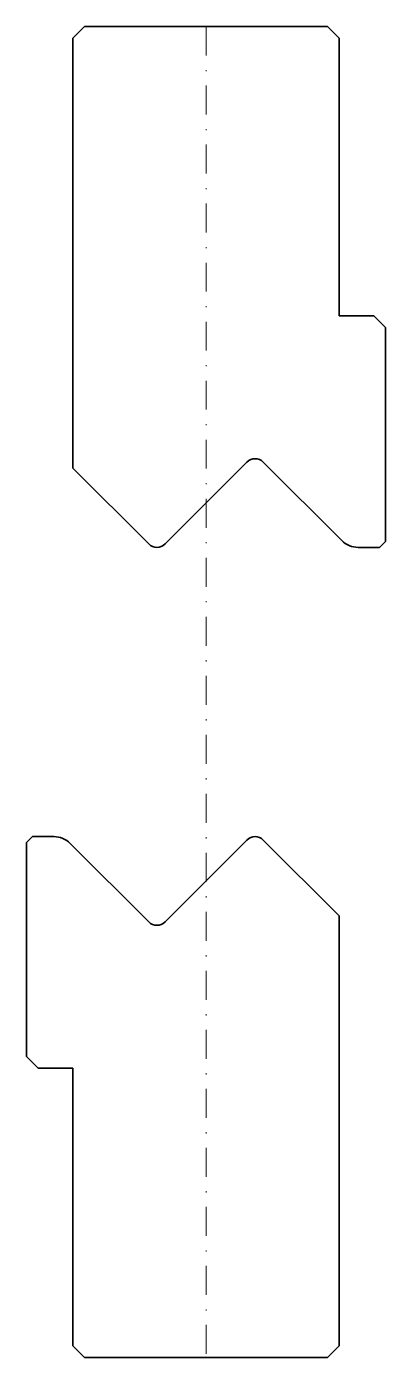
# Model space of a CAD drawing. Header units: millimetres. Extents: x -16 to 16, y 0 to 115.
import ezdxf

# ---------------------------------------------------------------- set-up
doc = ezdxf.new("R2010")
doc.units = ezdxf.units.MM
doc.header["$LTSCALE"] = 5
doc.linetypes.add('AUSGEZOGEN', pattern=[0])
doc.linetypes.add('DASHDOT', pattern=[1, 0.5, -0.25, 0, -0.25])
doc.layers.add('2', color=7, linetype='Continuous')

msp = doc.modelspace()

# ---------------------------------------------------------------- linework, layer by layer
at = {"layer": '2', "color": 7, "linetype": 'AUSGEZOGEN', "lineweight": 35}
for p, q in [((-11.5, 114), (-10.5, 115)), ((-10.5, 115), (10.5, 115)), ((10.5, 115), (11.5, 114)), ((-11.5, 76.84), (-11.5, 114)), ((11.5, 114), (11.5, 90)), ((11.5, 90), (14.5, 90)), ((14.5, 90), (15.5, 89)), ((15.5, 89), (15.5, 70.5)), ((3.54, 77.36), (-3.54, 70.29)), ((11.73, 70.59), (4.95, 77.36)), ((-4.95, 70.29), (-11.5, 76.84)), ((15.5, 70.5), (15, 70)), ((15, 70), (13.14, 70)), ((-15.5, 44.5), (-15, 45)), ((-15, 45), (-13.14, 45)), ((-15.5, 26), (-15.5, 44.5)), ((-11.73, 44.41), (-4.95, 37.64)), ((-3.54, 37.64), (3.54, 44.71)), ((4.95, 44.71), (11.5, 38.16)), ((11.5, 38.16), (11.5, 1)), ((-14.5, 25), (-15.5, 26)), ((-11.5, 25), (-14.5, 25)), ((-11.5, 1), (-11.5, 25)), ((-10.5, 0), (-11.5, 1)), ((10.5, 0), (-10.5, 0)), ((11.5, 1), (10.5, 0))]:
    msp.add_line(p, q, dxfattribs=at)
at = {"layer": '2', "color": 7, "linetype": 'DASHDOT', "lineweight": 18}
msp.add_line((0, 115), (0, 0), dxfattribs=at)
at = {"layer": '2', "color": 7, "linetype": 'AUSGEZOGEN', "lineweight": 35}
for centre, radius, start, end in [((4.24, 76.66), 1, 45, 135), ((-4.24, 71), 1, 225, 315), ((13.14, 72), 2, 225, 270), ((-13.14, 43), 2, 45, 90), ((4.24, 44), 1, 45, 135), ((-4.24, 38.34), 1, 225, 315)]:
    msp.add_arc(centre, radius, start, end, dxfattribs=at)

doc.saveas('drawing.dxf')
